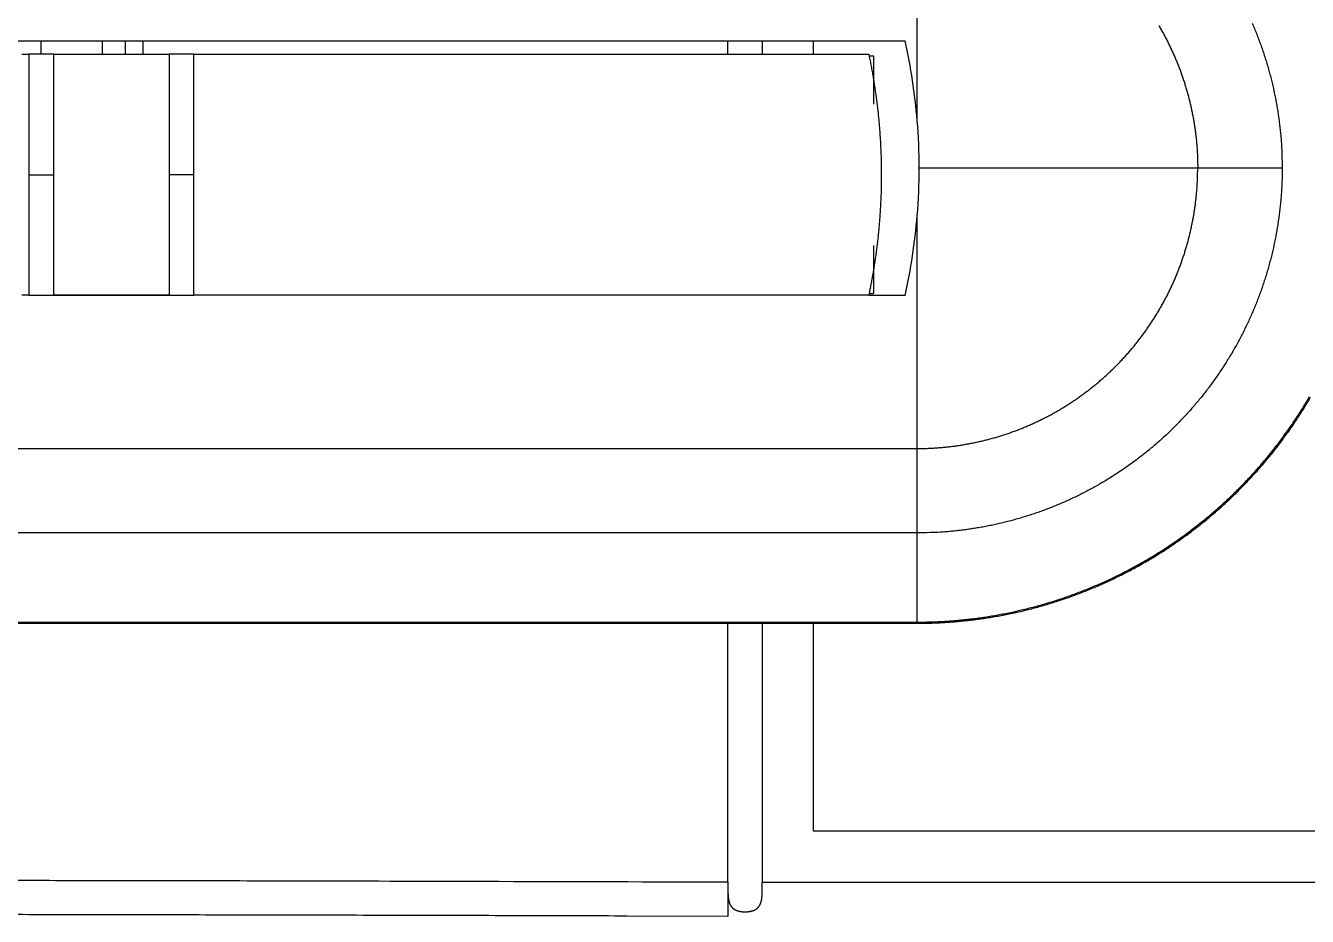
# Model space of a CAD drawing. Header units: millimetres. Extents: x 0 to 840, y -1485 to 297.
# Drawn here: x 85.648 to 89.371, y -1306.622 to -1304.034 of the extents above; entities that cross this region are included whole.
import ezdxf

# ---------------------------------------------------------------- set-up
doc = ezdxf.new("R2010")
doc.units = ezdxf.units.MM

# ---------------------------------------------------------------- blocks, each defined once
blk = doc.blocks.new('OTM30F3M_(40_60_63_80_100_125)')
at = {"color": 4, "linetype": 'Continuous'}
for p, q in [((16.5, 5.1194), (16.5, 5.7957)), ((13.955, 5.3116), (13.955, 5.3508)), ((14.2, 5.3116), (14.2, 5.3508)), ((13.9196, 4.9616), (13.9915, 4.9616)), ((14.3988, 4.9616), (14.327, 4.9616)), ((17.3149, 4.9808), (16.5057, 4.9808)), ((17.5602, 4.9808), (17.3149, 4.9808)), ((16.5, 4.166), (16.5, 4.8421)), ((16.5, 3.9206), (16.5, 4.166)), ((16.5, 3.6617), (16.5, 3.9206)), ((16.5, 3.6617), (16.5, 3.6583))]:
    blk.add_line(p, q, dxfattribs=at)
at = {"linetype": 'Continuous'}
blk.add_line((16.05, 2.9065), (22.8476, 2.9065), dxfattribs=at)
at = {"color": 4, "linetype": 'Continuous'}
for points in [[(16.1831, 6.3034, 0), (16.1197, 6.3034, 0), (16.0563, 6.3034)], [(12.6962, 6.3034, 0), (12.6333, 6.3034)], [(12.5694, 6.3034, 0), (12.5041, 6.3034)], [(12.4427, 6.3034, 0), (12.3871, 6.3034, 0), (12.3159, 6.3034, -0.000001), (12.2061, 6.3034, -0.000001), (12.0623, 6.3034, 0)], [(12.1429, 6.2999, 0), (12.2168, 6.2999, 0), (12.2906, 6.2999, 0), (12.3645, 6.2999, 0), (12.4383, 6.2999, 0), (12.5122, 6.2999)], [(12.586, 6.2999, 0), (12.6599, 6.2999, 0), (12.7337, 6.2999)], [(13.6938, 6.2999, 0), (13.7676, 6.2999)], [(15.3923, 6.2999, 0), (15.4661, 6.2999)], [(15.6878, 6.2999, 0), (15.7615, 6.2999)], [(15.9092, 6.2999, 0), (15.9854, 6.2999)], [(16.2046, 6.2999, 0), (16.3325, 6.2999)], [(16.4063, 6.041, 0), (16.3125, 6.041, 0), (16.2188, 6.041, 0), (16.1251, 6.041, 0), (16.0313, 6.041, 0), (15.9376, 6.041, 0), (15.8438, 6.041, 0), (15.7501, 6.041, 0), (15.6563, 6.041, 0), (15.5626, 6.041, 0), (15.4688, 6.041, 0), (15.3751, 6.041, 0), (15.2814, 6.041, 0), (15.1876, 6.041, 0), (15.0939, 6.041, 0), (15.0001, 6.041, 0), (14.9064, 6.041, 0), (14.8126, 6.041, 0), (14.7189, 6.041, 0), (14.6251, 6.041, 0), (14.5314, 6.041, 0), (14.4376, 6.041)], [(14.3439, 6.041, 0), (14.2502, 6.041, 0), (14.1564, 6.041)], [(14.0627, 6.041, 0), (13.969, 6.041, 0), (13.8752, 6.041, 0), (13.7812, 6.041, 0), (13.6877, 6.041)], [(13.5947, 6.041, 0), (13.5002, 6.041, 0), (13.4035, 6.041)], [(13.1252, 6.041, 0), (12.9629, 6.041)], [(17.473, 5.4018, -0.003955), (17.4795, 5.3865, -0.003964), (17.4858, 5.3711, -0.003964), (17.4918, 5.3556, -0.003955), (17.4975, 5.34, -0.003938), (17.503, 5.3243, -0.003926), (17.5083, 5.3085, -0.003915), (17.5133, 5.2926, -0.003905), (17.5181, 5.2766, -0.003894), (17.5226, 5.2606, -0.00389), (17.5268, 5.2445, -0.00389), (17.5308, 5.2283, -0.003876), (17.5346, 5.2121, -0.003849), (17.5381, 5.1958, -0.003881), (17.5414, 5.1795, -0.003959), (17.5443, 5.163, -0.003847), (17.5471, 5.1466, -0.003593), (17.5496, 5.1303, -0.00397), (17.5518, 5.1136, -0.004742), (17.5538, 5.0966, -0.003602), (17.5555, 5.0805, -0.001226), (17.5569, 5.066, -0.005099), (17.5581, 5.0473, -0.008826), (17.5592, 5.0185, -0.004323), (17.5602, 4.9808, -0.002289)], [(17.2014, 5.3956, -0.003878), (17.2078, 5.3845, -0.003883), (17.2141, 5.3733, -0.003889), (17.2202, 5.362, -0.003896), (17.2261, 5.3507, -0.003905), (17.2318, 5.3393, -0.003914), (17.2373, 5.3277, -0.003925), (17.2427, 5.3161, -0.003938), (17.2479, 5.3044, -0.003955), (17.2529, 5.2926, -0.003964), (17.2577, 5.2808, -0.003964), (17.2623, 5.2689, -0.003955), (17.2667, 5.2569, -0.003938), (17.2709, 5.2448, -0.003925), (17.275, 5.2327, -0.003915), (17.2788, 5.2205, -0.003905), (17.2825, 5.2082, -0.003894), (17.2859, 5.1959, -0.00389), (17.2892, 5.1835, -0.00389), (17.2923, 5.171, -0.003876), (17.2952, 5.1586, -0.003849), (17.2979, 5.1461, -0.003881), (17.3004, 5.1335, -0.003959), (17.3027, 5.1209, -0.003847), (17.3048, 5.1083, -0.003593), (17.3067, 5.0957, -0.003969), (17.3084, 5.0829, -0.004742), (17.3099, 5.0698, -0.003602), (17.3112, 5.0574, -0.001226), (17.3123, 5.0463, -0.005099), (17.3133, 5.0319, -0.008826), (17.3141, 5.0098, -0.004323), (17.3149, 4.9808, -0.002288)], [(16.5, 5.1194, 0.034448), (16.465, 5.3508)], [(13.9196, 5.3116), (13.9196, 5.3028, 0), (13.9196, 5.2941, 0), (13.9196, 5.2854, 0), (13.9196, 5.2766, 0), (13.9196, 5.2679, 0), (13.9196, 5.2591, 0), (13.9196, 5.2504, 0), (13.9196, 5.2417, 0), (13.9196, 5.2329, 0), (13.9196, 5.2242, 0), (13.9196, 5.2154, 0), (13.9196, 5.2067, 0), (13.9196, 5.1979, 0), (13.9196, 5.1892, 0), (13.9196, 5.1804, 0), (13.9196, 5.1717, 0), (13.9196, 5.1629, 0), (13.9196, 5.1542, 0), (13.9196, 5.1454, 0), (13.9196, 5.1367, 0), (13.9196, 5.1279, 0), (13.9196, 5.1192, 0), (13.9196, 5.1104, 0), (13.9196, 5.1017, 0), (13.9196, 5.0929, 0), (13.9196, 5.0842, 0), (13.9196, 5.0754, 0), (13.9196, 5.0667, 0), (13.9196, 5.0579, 0), (13.9196, 5.0491, 0), (13.9196, 5.0405, 0), (13.9196, 5.0316, 0), (13.9196, 5.0226, 0), (13.9196, 5.0141, 0), (13.9196, 5.0065, 0), (13.9196, 4.9966, 0), (13.9196, 4.9814, 0), (13.9196, 4.9616, 0)], [(13.9915, 5.3116), (13.9899, 5.3116, 0.000007), (13.9882, 5.3116, 0.000007), (13.9865, 5.3116, 0.000007), (13.9848, 5.3116, 0.000007), (13.9831, 5.3116, 0.000006), (13.9814, 5.3116, 0.000006), (13.9797, 5.3116, 0.000006), (13.978, 5.3116, 0.000006), (13.9763, 5.3116, 0.000005), (13.9745, 5.3116, 0.000005), (13.9728, 5.3116, 0.000005), (13.971, 5.3116, 0.000005), (13.9693, 5.3116, 0.000004), (13.9675, 5.3116, 0.000004), (13.9657, 5.3116, 0.000004), (13.9639, 5.3116, 0.000004), (13.9621, 5.3116, 0.000004), (13.9603, 5.3116, 0.000003), (13.9585, 5.3116, 0.000003), (13.9567, 5.3116, 0.000003), (13.9549, 5.3116, 0.000003), (13.9531, 5.3116, 0.000003), (13.9513, 5.3116, 0.000002), (13.9494, 5.3116, 0.000002), (13.9476, 5.3116, 0.000002), (13.9458, 5.3116, 0.000002), (13.9439, 5.3116, 0.000002), (13.9421, 5.3116, 0.000001), (13.9402, 5.3116, 0.000001), (13.9384, 5.3116, 0.000001), (13.9365, 5.3116, 0.000001), (13.9346, 5.3116, 0.000001), (13.9327, 5.3116, 0.000001), (13.9309, 5.3116, 0), (13.9293, 5.3116, 0), (13.9271, 5.3116, 0), (13.9239, 5.3116, 0), (13.9196, 5.3116, 0)], [(13.9915, 4.9616), (13.9915, 4.9703, 0), (13.9915, 4.9791, 0), (13.9915, 4.9879, 0), (13.9915, 4.9966, 0), (13.9915, 5.0054, 0), (13.9915, 5.0141, 0), (13.9915, 5.0229, 0), (13.9915, 5.0316, 0), (13.9915, 5.0404, 0), (13.9915, 5.0491, 0), (13.9915, 5.0579, 0), (13.9915, 5.0666, 0), (13.9915, 5.0754, 0), (13.9915, 5.0842, 0), (13.9915, 5.0929, 0), (13.9915, 5.1017, 0), (13.9915, 5.1104, 0), (13.9915, 5.1192, 0), (13.9915, 5.1279, 0), (13.9915, 5.1367, 0), (13.9915, 5.1454, 0), (13.9915, 5.1542, 0), (13.9915, 5.1629, 0), (13.9915, 5.1717), (13.9915, 5.1804), (13.9915, 5.1892), (13.9915, 5.1979, 0), (13.9915, 5.2067, 0), (13.9915, 5.2154, 0), (13.9915, 5.2242, 0), (13.9915, 5.2328, 0), (13.9915, 5.2417, 0), (13.9915, 5.2507, 0), (13.9915, 5.2591), (13.9915, 5.2668, 0), (13.9915, 5.2766, 0), (13.9915, 5.2918, 0), (13.9915, 5.3116, 0)], [(13.9915, 5.3116), (13.9967, 5.3116, -0.000001), (14.0019, 5.3116, -0.000001), (14.0071, 5.3116, -0.000001), (14.0124, 5.3116, -0.000001), (14.0178, 5.3116, -0.000001), (14.0231, 5.3116, -0.000001), (14.0285, 5.3116, -0.000001), (14.0339, 5.3116, -0.000001), (14.0394, 5.3116, -0.000001), (14.0449, 5.3116, -0.000001), (14.0504, 5.3116, -0.000001), (14.0559, 5.3116, -0.000001), (14.0615, 5.3116, -0.000001), (14.0671, 5.3116, -0.000001), (14.0727, 5.3116, -0.000001), (14.0783, 5.3116, -0.000001), (14.084, 5.3116, -0.000001), (14.0896, 5.3116, -0.000001), (14.0953, 5.3116, -0.000001), (14.101, 5.3116, -0.000001), (14.1068, 5.3116, -0.000001), (14.1125, 5.3116, -0.000001), (14.1183, 5.3116, -0.000001), (14.124, 5.3116, 0), (14.1298, 5.3116, 0), (14.1356, 5.3116, 0), (14.1414, 5.3116, 0), (14.1472, 5.3116, 0), (14.1531, 5.3116, 0), (14.1589, 5.3116, 0), (14.1647, 5.3116, 0), (14.1706, 5.3116, 0), (14.1764, 5.3116, 0), (14.1822, 5.3116, 0), (14.1881, 5.3116, 0), (14.1939, 5.3116, 0), (14.1998, 5.3116, 0), (14.2056, 5.3116, 0), (14.2114, 5.3116, 0), (14.2173, 5.3116, 0), (14.2231, 5.3116, 0), (14.2289, 5.3116, 0), (14.2346, 5.3116, -0.000001), (14.2404, 5.3116, -0.000002), (14.2461, 5.3116, -0.000003), (14.2517, 5.3116, -0.000005), (14.2574, 5.3116, -0.000006), (14.263, 5.3116, -0.000007), (14.2685, 5.3116, -0.000008), (14.274, 5.3116, -0.000008), (14.2795, 5.3116, -0.000011), (14.285, 5.3116, -0.000016), (14.2905, 5.3116, -0.000012), (14.2957, 5.3116, -0.000002), (14.3004, 5.3116, -0.000021), (14.3063, 5.3116, -0.000043), (14.3153, 5.3116, -0.000022), (14.327, 5.3116, -0.000012)], [(14.327, 5.3116), (14.327, 5.3028, 0), (14.327, 5.2941, 0), (14.327, 5.2853, 0), (14.327, 5.2766, 0), (14.327, 5.2679, 0), (14.327, 5.2591, 0), (14.327, 5.2504, 0), (14.327, 5.2416, 0), (14.327, 5.2329, 0), (14.327, 5.2241, 0), (14.327, 5.2154, 0), (14.327, 5.2066, 0), (14.327, 5.1979, 0), (14.327, 5.1892, 0), (14.327, 5.1804, 0), (14.327, 5.1717, 0), (14.327, 5.1629, 0), (14.327, 5.1542, 0), (14.327, 5.1454, 0), (14.327, 5.1367, 0), (14.327, 5.1279, 0), (14.327, 5.1192, 0), (14.327, 5.1104, 0), (14.327, 5.1017, 0), (14.327, 5.0929, 0), (14.327, 5.0841, 0), (14.327, 5.0754, 0), (14.327, 5.0666, 0), (14.327, 5.0579, 0), (14.327, 5.0491, 0), (14.327, 5.0404, 0), (14.327, 5.0316, 0), (14.327, 5.0226, 0), (14.327, 5.0141, 0), (14.327, 5.0064, 0), (14.327, 4.9966, 0), (14.327, 4.9814, 0), (14.327, 4.9616, 0)], [(14.3988, 5.3116), (14.397, 5.3116, 0), (14.3951, 5.3116, 0), (14.3932, 5.3116, 0), (14.3913, 5.3116, 0), (14.3894, 5.3116, 0.000001), (14.3876, 5.3116, 0.000001), (14.3857, 5.3116, 0.000001), (14.3838, 5.3116, 0.000002), (14.382, 5.3116, 0.000002), (14.3801, 5.3116, 0.000003), (14.3783, 5.3116, 0.000003), (14.3764, 5.3116, 0.000003), (14.3746, 5.3116, 0.000004), (14.3727, 5.3116, 0.000004), (14.3709, 5.3116, 0.000005), (14.369, 5.3116, 0.000005), (14.3672, 5.3116, 0.000005), (14.3654, 5.3116, 0.000006), (14.3636, 5.3116, 0.000006), (14.3617, 5.3116, 0.000007), (14.3599, 5.3116, 0.000007), (14.3581, 5.3116, 0.000007), (14.3563, 5.3116, 0.000008), (14.3545, 5.3116, 0.000008), (14.3528, 5.3116, 0.000009), (14.351, 5.3116, 0.000009), (14.3492, 5.3116, 0.00001), (14.3474, 5.3116, 0.000011), (14.3457, 5.3116, 0.000011), (14.3439, 5.3116, 0.00001), (14.3422, 5.3116, 0.000012), (14.3405, 5.3116, 0.000015), (14.3387, 5.3116, 0.000012), (14.337, 5.3116, 0.000003), (14.3355, 5.3116, 0.000018), (14.3336, 5.3116, 0.000034), (14.3307, 5.3116, 0.000017), (14.327, 5.3116, 0.000009)], [(14.3988, 4.9616), (14.3988, 4.9703, 0), (14.3988, 4.9791, 0), (14.3988, 4.9878, 0), (14.3988, 4.9966, 0), (14.3988, 5.0054, 0), (14.3988, 5.0141, 0), (14.3988, 5.0229, 0), (14.3988, 5.0316, 0), (14.3988, 5.0404, 0), (14.3988, 5.0491, 0), (14.3988, 5.0579, 0), (14.3988, 5.0666, 0), (14.3988, 5.0754, 0), (14.3988, 5.0842, 0), (14.3988, 5.0929, 0), (14.3988, 5.1017, 0), (14.3988, 5.1104, 0), (14.3988, 5.1192, 0), (14.3988, 5.1279, 0), (14.3988, 5.1367, 0), (14.3988, 5.1454, 0), (14.3988, 5.1542, 0), (14.3988, 5.1629, 0), (14.3988, 5.1717, 0), (14.3988, 5.1804, 0), (14.3988, 5.1892, 0), (14.3988, 5.1979, 0), (14.3988, 5.2067, 0), (14.3988, 5.2154, 0), (14.3988, 5.2242, 0), (14.3988, 5.2328, 0), (14.3988, 5.2417, 0), (14.3988, 5.2507, 0), (14.3988, 5.2591, 0), (14.3988, 5.2668, 0), (14.3988, 5.2766, 0), (14.3988, 5.2918, 0), (14.3988, 5.3116)], [(16.3592, 5.3116), (16.3608, 5.3039, -0.001145), (16.3624, 5.2962, -0.001146), (16.3639, 5.2885, -0.001146), (16.3654, 5.2808, -0.001146), (16.3669, 5.2731, -0.001146), (16.3683, 5.2654, -0.001146), (16.3697, 5.2577, -0.001146), (16.371, 5.25, -0.001146), (16.3723, 5.2423, -0.001146), (16.3736, 5.2345, -0.001146), (16.3748, 5.2268, -0.001146), (16.376, 5.2191, -0.001146), (16.3772, 5.2113, -0.001146), (16.3783, 5.2036, -0.001146), (16.3794, 5.1958, -0.001146), (16.3805, 5.1881, -0.001146), (16.3815, 5.1803, -0.001146), (16.3825, 5.1725, -0.001146), (16.3835, 5.1647, -0.001146), (16.3844, 5.157, -0.001146), (16.3853, 5.1492, -0.001146), (16.3861, 5.1414, -0.001147), (16.3869, 5.1336, -0.001147), (16.3877, 5.1258, -0.001147), (16.3884, 5.118, -0.001147), (16.3891, 5.1102, -0.001147), (16.3898, 5.1024, -0.001147), (16.3904, 5.0946, -0.001147), (16.391, 5.0868, -0.001147), (16.3916, 5.0789, -0.001147), (16.3921, 5.0711, -0.001147), (16.3926, 5.0633, -0.001147), (16.3931, 5.0555, -0.001147), (16.3935, 5.0476, -0.001147), (16.3938, 5.0398, -0.001147), (16.3942, 5.0319, -0.001148), (16.3945, 5.0241, -0.001148), (16.3948, 5.0163, -0.001148), (16.395, 5.0084, -0.001148), (16.3952, 5.0006, -0.001148), (16.3954, 4.9927, -0.001148), (16.3955, 4.9849, -0.001149), (16.3956, 4.977, -0.001148), (16.3956, 4.9692, -0.001146), (16.3956, 4.9613, -0.001145), (16.3956, 4.9535, -0.001146), (16.3956, 4.9456, -0.001147), (16.3955, 4.9378, -0.001147), (16.3954, 4.93, -0.001147), (16.3952, 4.9221, -0.001147), (16.395, 4.9143, -0.001147), (16.3948, 4.9065, -0.001147), (16.3945, 4.8986, -0.001146), (16.3942, 4.8908, -0.001146), (16.3938, 4.883, -0.001146), (16.3935, 4.8751, -0.001146), (16.393, 4.8673, -0.001146), (16.3926, 4.8595, -0.001146), (16.3921, 4.8517, -0.001146), (16.3916, 4.8439, -0.001146), (16.391, 4.8361, -0.001146), (16.3904, 4.8283, -0.001146), (16.3898, 4.8205, -0.001146), (16.3891, 4.8127, -0.001146), (16.3884, 4.8049, -0.001146), (16.3877, 4.7971, -0.001145), (16.3869, 4.7893, -0.001145), (16.3861, 4.7815, -0.001145), (16.3852, 4.7737, -0.001145), (16.3844, 4.766, -0.001145), (16.3834, 4.7582, -0.001145), (16.3825, 4.7504, -0.001145), (16.3815, 4.7427, -0.001145), (16.3805, 4.7349, -0.001147), (16.3794, 4.7272, -0.001144), (16.3783, 4.7194, -0.001137), (16.3772, 4.7117, -0.001147), (16.376, 4.7039, -0.00117), (16.3748, 4.6962, -0.001137), (16.3736, 4.6885, -0.001062), (16.3723, 4.6808, -0.001172), (16.371, 4.6731, -0.001397), (16.3696, 4.6651, -0.00106), (16.3683, 4.6576, -0.000364), (16.367, 4.6509, -0.001495), (16.3654, 4.6423, -0.002573), (16.3627, 4.629, -0.001258), (16.3592, 4.6116, -0.000666)], [(16.3743, 5.3059), (16.3743, 5.3059, 0.272249), (16.3743, 5.3059, 0.091127), (16.3742, 5.306, 0.034691), (16.3742, 5.306, 0.017895), (16.3741, 5.306, 0.01063), (16.374, 5.306, 0.007122), (16.3739, 5.306, 0.005034), (16.3737, 5.306, 0.003781), (16.3736, 5.306, 0.002917), (16.3734, 5.3061, 0.002337), (16.3732, 5.3061, 0.001901), (16.373, 5.3061, 0.001586), (16.3728, 5.3061, 0.001336), (16.3726, 5.3061, 0.001147), (16.3723, 5.3061, 0.000991), (16.372, 5.3061, 0.000868), (16.3717, 5.3062, 0.000764), (16.3714, 5.3062, 0.00068), (16.3711, 5.3062, 0.000607), (16.3707, 5.3062, 0.000548), (16.3704, 5.3062, 0.000495), (16.37, 5.3062, 0.00045), (16.3696, 5.3062, 0.000411), (16.3692, 5.3063, 0.000378), (16.3687, 5.3063, 0.000347), (16.3683, 5.3063, 0.000319), (16.3678, 5.3063, 0.000298), (16.3673, 5.3063, 0.000283), (16.3668, 5.3063, 0.000255), (16.3663, 5.3063, 0.000224), (16.3658, 5.3064, 0.000232), (16.3652, 5.3064, 0.000257), (16.3646, 5.3064, 0.000183), (16.3641, 5.3064, 0.000062), (16.3636, 5.3064, 0.000239), (16.3629, 5.3064, 0.00037), (16.3618, 5.3064, 0.000166), (16.3603, 5.3065, 0.000085)], [(16.5057, 4.9808, 0.020416), (16.5, 5.1194)], [(13.9196, 4.9616), (13.9196, 4.9528, 0), (13.9196, 4.9441, 0), (13.9196, 4.9353, 0), (13.9196, 4.9266, 0), (13.9196, 4.9178, 0), (13.9196, 4.9091, 0), (13.9196, 4.9003, 0), (13.9196, 4.8915, 0), (13.9196, 4.8828, 0), (13.9196, 4.874, 0), (13.9196, 4.8653, 0), (13.9196, 4.8565, 0), (13.9196, 4.8478, 0), (13.9196, 4.839, 0), (13.9196, 4.8303, 0), (13.9196, 4.8215, 0), (13.9196, 4.8128, 0), (13.9196, 4.804, 0), (13.9196, 4.7953, 0), (13.9196, 4.7865, 0), (13.9196, 4.7777, 0), (13.9196, 4.769, 0), (13.9196, 4.7602, 0), (13.9196, 4.7515, 0), (13.9196, 4.7427, 0), (13.9196, 4.734, 0), (13.9196, 4.7253, 0), (13.9196, 4.7165, 0), (13.9196, 4.7077, 0), (13.9196, 4.699, 0), (13.9196, 4.6903, 0), (13.9196, 4.6815, 0), (13.9196, 4.6725, 0), (13.9196, 4.664), (13.9196, 4.6564, 0), (13.9196, 4.6465, 0), (13.9196, 4.6314, 0), (13.9196, 4.6116)], [(13.9915, 4.6116), (13.9915, 4.6203, 0), (13.9915, 4.6291, 0), (13.9915, 4.6378, 0), (13.9915, 4.6466, 0), (13.9915, 4.6553, 0), (13.9915, 4.664, 0), (13.9915, 4.6728, 0), (13.9915, 4.6815, 0), (13.9915, 4.6903, 0), (13.9915, 4.699, 0), (13.9915, 4.7078, 0), (13.9915, 4.7165, 0), (13.9915, 4.7253, 0), (13.9915, 4.734, 0), (13.9915, 4.7428, 0), (13.9915, 4.7515, 0), (13.9915, 4.7602, 0), (13.9915, 4.769, 0), (13.9915, 4.7778, 0), (13.9915, 4.7865, 0), (13.9915, 4.7953, 0), (13.9915, 4.804, 0), (13.9915, 4.8128, 0), (13.9915, 4.8215, 0), (13.9915, 4.8303, 0), (13.9915, 4.839, 0), (13.9915, 4.8478, 0), (13.9915, 4.8565, 0), (13.9915, 4.8653, 0), (13.9915, 4.874, 0), (13.9915, 4.8827, 0), (13.9915, 4.8915, 0), (13.9915, 4.9006, 0), (13.9915, 4.9091, 0), (13.9915, 4.9167, 0), (13.9915, 4.9266, 0), (13.9915, 4.9417, 0), (13.9915, 4.9616, 0)], [(14.327, 4.9616), (14.327, 4.9528, 0), (14.327, 4.9441, 0), (14.327, 4.9353, 0), (14.327, 4.9266, 0), (14.327, 4.9178, 0), (14.327, 4.909, 0), (14.327, 4.9003, 0), (14.327, 4.8915, 0), (14.327, 4.8828, 0), (14.3269, 4.874, 0), (14.3269, 4.8653, 0), (14.3269, 4.8565, 0), (14.3269, 4.8478, 0), (14.3269, 4.839, 0), (14.3269, 4.8303, 0), (14.3269, 4.8215, 0), (14.3269, 4.8128, 0), (14.3269, 4.804, 0), (14.3269, 4.7952, 0), (14.3269, 4.7865), (14.3269, 4.7777), (14.3269, 4.769), (14.3269, 4.7602, 0), (14.3269, 4.7515), (14.3269, 4.7427), (14.3269, 4.734, 0), (14.3269, 4.7253, 0), (14.3269, 4.7165, 0), (14.3269, 4.7077, 0), (14.3269, 4.699, 0), (14.3269, 4.6903, 0), (14.3269, 4.6815, 0), (14.3269, 4.6725, 0), (14.3269, 4.664), (14.3269, 4.6564, 0), (14.3269, 4.6465, 0), (14.3269, 4.6314, 0), (14.3269, 4.6116, 0)], [(14.3988, 4.6116), (14.3988, 4.6203, 0), (14.3988, 4.6291, 0), (14.3988, 4.6378, 0), (14.3988, 4.6465, 0), (14.3988, 4.6553, 0), (14.3988, 4.664, 0), (14.3988, 4.6728, 0), (14.3988, 4.6815, 0), (14.3988, 4.6903, 0), (14.3988, 4.699, 0), (14.3988, 4.7077, 0), (14.3988, 4.7165, 0), (14.3988, 4.7252, 0), (14.3988, 4.734, 0), (14.3988, 4.7427, 0), (14.3988, 4.7515, 0), (14.3988, 4.7602, 0), (14.3988, 4.769, 0), (14.3988, 4.7777, 0), (14.3988, 4.7865, 0), (14.3988, 4.7952, 0), (14.3988, 4.804, 0), (14.3988, 4.8127, 0), (14.3988, 4.8215, 0), (14.3988, 4.8303, 0), (14.3988, 4.839, 0), (14.3988, 4.8478, 0), (14.3988, 4.8565, 0), (14.3988, 4.8653, 0), (14.3988, 4.874, 0), (14.3988, 4.8827, 0), (14.3988, 4.8915, 0), (14.3988, 4.9006, 0), (14.3988, 4.909, 0), (14.3988, 4.9167, 0), (14.3988, 4.9266, 0), (14.3988, 4.9417, 0), (14.3988, 4.9616, 0)], [(16.5, 4.8421, 0.020414), (16.5057, 4.9808)], [(16.5, 3.6583), (16.5189, 3.6584, 0.003554), (16.5378, 3.6588, 0.003556), (16.5567, 3.6595, 0.003554), (16.5755, 3.6604, 0.003549), (16.5944, 3.6617, 0.003547), (16.6132, 3.6631, 0.003545), (16.632, 3.6649, 0.003545), (16.6508, 3.6669, 0.003545), (16.6695, 3.6692, 0.003546), (16.6882, 3.6717, 0.003548), (16.7069, 3.6746, 0.003551), (16.7256, 3.6777, 0.003555), (16.7441, 3.681, 0.003558), (16.7627, 3.6846, 0.003563), (16.7812, 3.6885, 0.003562), (16.7996, 3.6927, 0.003557), (16.818, 3.6971, 0.003554), (16.8363, 3.7017, 0.003551), (16.8545, 3.7067, 0.003549), (16.8726, 3.7119, 0.003548), (16.8907, 3.7173, 0.003547), (16.9087, 3.723, 0.003547), (16.9266, 3.729, 0.003547), (16.9445, 3.7352, 0.003549), (16.9622, 3.7417, 0.003551), (16.9799, 3.7484, 0.003554), (16.9974, 3.7554, 0.003557), (17.0149, 3.7626, 0.003559), (17.0322, 3.7701, 0.003558), (17.0494, 3.7778, 0.003553), (17.0666, 3.7858, 0.00355), (17.0836, 3.794, 0.003548), (17.1004, 3.8024, 0.003546), (17.1172, 3.8111, 0.003545), (17.1339, 3.8201, 0.003545), (17.1504, 3.8292, 0.003546), (17.1667, 3.8386, 0.003547), (17.183, 3.8483, 0.00355), (17.1991, 3.8581, 0.003553), (17.2151, 3.8682, 0.003557), (17.2309, 3.8786, 0.00356), (17.2465, 3.8891, 0.003562), (17.262, 3.8999, 0.00356), (17.2774, 3.9109, 0.003555), (17.2926, 3.9221, 0.003551), (17.3076, 3.9335, 0.003549), (17.3225, 3.9451, 0.003547), (17.3372, 3.957, 0.003546), (17.3517, 3.9691, 0.003546), (17.3661, 3.9813, 0.003546), (17.3803, 3.9938, 0.003547), (17.3943, 4.0065, 0.003549), (17.4081, 4.0193, 0.003552), (17.4218, 4.0324, 0.003556), (17.4352, 4.0456, 0.003558), (17.4485, 4.0591, 0.003558), (17.4615, 4.0727, 0.003556), (17.4744, 4.0866, 0.003552), (17.4871, 4.1006, 0.003549), (17.4995, 4.1147, 0.003547), (17.5118, 4.1291, 0.003546), (17.5239, 4.1436, 0.003546), (17.5357, 4.1583, 0.003546), (17.5474, 4.1732, 0.003547), (17.5588, 4.1883, 0.003549), (17.57, 4.2035, 0.003551), (17.581, 4.2188, 0.003555), (17.5918, 4.2343, 0.00356), (17.6023, 4.25, 0.003562), (17.6126, 4.2658, 0.00356), (17.6227, 4.2818, 0.003557), (17.6326, 4.2979, 0.003553), (17.6422, 4.3141, 0.00355)], [(16.5, 3.6617), (16.5189, 3.6618, 0.003553), (16.5377, 3.6622, 0.003555), (16.5565, 3.6629, 0.003553), (16.5753, 3.6638, 0.003548), (16.5941, 3.6651, 0.003546), (16.6129, 3.6665, 0.003545), (16.6317, 3.6683, 0.003544), (16.6504, 3.6703, 0.003545), (16.6691, 3.6726, 0.003546), (16.6878, 3.6751, 0.003548), (16.7064, 3.6779, 0.00355), (16.725, 3.681, 0.003554), (16.7435, 3.6844, 0.003558), (16.762, 3.688, 0.003563), (16.7804, 3.6918, 0.003562), (16.7988, 3.696, 0.003557), (16.8171, 3.7004, 0.003554), (16.8354, 3.705, 0.003551), (16.8536, 3.71, 0.003549), (16.8717, 3.7151, 0.003548), (16.8897, 3.7206, 0.003547), (16.9077, 3.7263, 0.003547), (16.9255, 3.7322, 0.003547), (16.9433, 3.7384, 0.003549), (16.961, 3.7449, 0.003551), (16.9786, 3.7516, 0.003554), (16.9961, 3.7585, 0.003557), (17.0135, 3.7657, 0.003559), (17.0308, 3.7732, 0.003558), (17.048, 3.7809, 0.003553), (17.0651, 3.7888, 0.00355), (17.0821, 3.797, 0.003548), (17.0989, 3.8055, 0.003546), (17.1156, 3.8141, 0.003545), (17.1322, 3.8231, 0.003545), (17.1487, 3.8322, 0.003546), (17.165, 3.8416, 0.003547), (17.1812, 3.8512, 0.00355), (17.1973, 3.861, 0.003553), (17.2132, 3.8711, 0.003557), (17.229, 3.8814, 0.00356), (17.2446, 3.8919, 0.003562), (17.2601, 3.9027, 0.00356), (17.2754, 3.9136, 0.003555), (17.2906, 3.9248, 0.003551), (17.3056, 3.9362, 0.003549), (17.3204, 3.9478, 0.003547), (17.3351, 3.9596, 0.003546), (17.3496, 3.9717, 0.003546), (17.3639, 3.9839, 0.003546), (17.378, 3.9963, 0.003547), (17.392, 4.009, 0.003549), (17.4058, 4.0218, 0.003552), (17.4194, 4.0348, 0.003556), (17.4328, 4.0481, 0.003558), (17.446, 4.0615, 0.003558), (17.4591, 4.0751, 0.003556), (17.4719, 4.0889, 0.003552), (17.4845, 4.1028, 0.003549), (17.497, 4.117, 0.003547), (17.5092, 4.1313, 0.003546), (17.5212, 4.1458, 0.003546), (17.533, 4.1605, 0.003546), (17.5447, 4.1753, 0.003547), (17.556, 4.1903, 0.003549), (17.5672, 4.2055, 0.003551), (17.5782, 4.2208, 0.003555), (17.5889, 4.2362, 0.00356), (17.5995, 4.2519, 0.003562), (17.6098, 4.2676, 0.00356), (17.6198, 4.2836, 0.003557), (17.6297, 4.2996, 0.003553), (17.6393, 4.3158, 0.00355)], [(17.5602, 4.9808), (17.5601, 4.9642, -0.003946), (17.5597, 4.9476, -0.003951), (17.559, 4.9309, -0.003943), (17.5581, 4.9143, -0.003926), (17.5569, 4.8977, -0.003914), (17.5555, 4.8811, -0.003905), (17.5538, 4.8645, -0.003897), (17.5518, 4.848, -0.003889), (17.5496, 4.8315, -0.003883), (17.5471, 4.815, -0.003878), (17.5443, 4.7986, -0.003875), (17.5414, 4.7822, -0.003873), (17.5381, 4.7658, -0.003872), (17.5346, 4.7495, -0.003873), (17.5308, 4.7333, -0.003875), (17.5268, 4.7171, -0.003879), (17.5226, 4.701, -0.003883), (17.5181, 4.685, -0.003889), (17.5133, 4.669, -0.003896), (17.5083, 4.6531, -0.003905), (17.503, 4.6374, -0.003914), (17.4975, 4.6216, -0.003925), (17.4918, 4.606, -0.003938), (17.4858, 4.5905, -0.003955), (17.4795, 4.5751, -0.003964), (17.473, 4.5598, -0.003964), (17.4663, 4.5446, -0.003955), (17.4593, 4.5295, -0.003938), (17.4521, 4.5145, -0.003925), (17.4447, 4.4996, -0.003914), (17.437, 4.4848, -0.003905), (17.4291, 4.4702, -0.003896), (17.4209, 4.4556, -0.003889), (17.4125, 4.4412, -0.003883), (17.4039, 4.4269, -0.003878), (17.3951, 4.4128, -0.003875), (17.3861, 4.3988, -0.003873), (17.3768, 4.3849, -0.003872), (17.3673, 4.3712, -0.003873), (17.3577, 4.3577, -0.003875), (17.3478, 4.3443, -0.003878), (17.3377, 4.331, -0.003883), (17.3274, 4.3179, -0.003889), (17.3168, 4.305, -0.003896), (17.3061, 4.2923, -0.003905), (17.2952, 4.2797, -0.003915), (17.2841, 4.2673, -0.003925), (17.2728, 4.255, -0.003938), (17.2614, 4.243, -0.003952), (17.2497, 4.2311, -0.003967), (17.2379, 4.2195, -0.003967), (17.2258, 4.208, -0.003952), (17.2136, 4.1967, -0.003938), (17.2012, 4.1856, -0.003925), (17.1886, 4.1747, -0.003915), (17.1758, 4.164, -0.003905), (17.1629, 4.1535, -0.003896), (17.1498, 4.1432, -0.003889), (17.1366, 4.1331, -0.003883), (17.1232, 4.1232, -0.003878), (17.1096, 4.1135, -0.003875), (17.0959, 4.104, -0.003873), (17.082, 4.0948, -0.003872), (17.068, 4.0857, -0.003873), (17.0539, 4.0769, -0.003875), (17.0396, 4.0683, -0.003878), (17.0252, 4.0599, -0.003883), (17.0107, 4.0518, -0.003889), (16.996, 4.0439, -0.003896), (16.9813, 4.0362, -0.003905), (16.9664, 4.0287, -0.003914), (16.9514, 4.0215, -0.003925), (16.9363, 4.0145, -0.003938), (16.9211, 4.0078, -0.003955), (16.9058, 4.0013, -0.003964), (16.8903, 3.9951, -0.003964), (16.8748, 3.9891, -0.003955), (16.8592, 3.9833, -0.003938), (16.8435, 3.9778, -0.003926), (16.8277, 3.9726, -0.003915), (16.8118, 3.9676, -0.003905), (16.7959, 3.9628, -0.003894), (16.7798, 3.9583, -0.00389), (16.7637, 3.954, -0.00389), (16.7475, 3.95, -0.003876), (16.7313, 3.9463, -0.003849), (16.715, 3.9428, -0.003881), (16.6987, 3.9395, -0.003959), (16.6822, 3.9365, -0.003847), (16.6658, 3.9338, -0.003593), (16.6495, 3.9313, -0.00397), (16.6328, 3.929, -0.004742), (16.6158, 3.9271, -0.003602), (16.5997, 3.9254, -0.001226), (16.5852, 3.924, -0.005099), (16.5665, 3.9227, -0.008826), (16.5378, 3.9216, -0.004323), (16.5, 3.9206, -0.002288)], [(16.5, 4.166), (16.5128, 4.1661, 0.003947), (16.5256, 4.1664, 0.003952), (16.5384, 4.1669, 0.003944), (16.5512, 4.1676, 0.003926), (16.5639, 4.1685, 0.003915), (16.5767, 4.1696, 0.003905), (16.5894, 4.1709, 0.003897), (16.6021, 4.1724, 0.003889), (16.6148, 4.1741, 0.003884), (16.6275, 4.1761, 0.003879), (16.6401, 4.1782, 0.003876), (16.6527, 4.1805, 0.003873), (16.6653, 4.183, 0.003873), (16.6778, 4.1857, 0.003873), (16.6903, 4.1885, 0.003875), (16.7027, 4.1916, 0.003879), (16.7151, 4.1949, 0.003883), (16.7274, 4.1984, 0.003889), (16.7397, 4.202, 0.003896), (16.7519, 4.2059, 0.003905), (16.764, 4.2099, 0.003915), (16.7761, 4.2142, 0.003926), (16.7881, 4.2186, 0.003938), (16.8, 4.2232, 0.003955), (16.8119, 4.228, 0.003964), (16.8236, 4.233, 0.003964), (16.8353, 4.2381, 0.003955), (16.8469, 4.2435, 0.003938), (16.8585, 4.249, 0.003925), (16.8699, 4.2548, 0.003914), (16.8813, 4.2607, 0.003905), (16.8925, 4.2668, 0.003896), (16.9037, 4.273, 0.003889), (16.9148, 4.2795, 0.003883), (16.9257, 4.2861, 0.003878), (16.9366, 4.2929, 0.003875), (16.9474, 4.2998, 0.003873), (16.958, 4.3069, 0.003872), (16.9686, 4.3142, 0.003873), (16.979, 4.3217, 0.003875), (16.9893, 4.3293, 0.003878), (16.9995, 4.337, 0.003883), (17.0095, 4.3449, 0.003889), (17.0195, 4.353, 0.003896), (17.0293, 4.3612, 0.003905), (17.0389, 4.3696, 0.003915), (17.0485, 4.3782, 0.003925), (17.0579, 4.3868, 0.003938), (17.0671, 4.3957, 0.003952), (17.0762, 4.4046, 0.003967), (17.0852, 4.4137, 0.003967), (17.094, 4.423, 0.003952), (17.1027, 4.4324, 0.003938), (17.1112, 4.4419, 0.003925), (17.1196, 4.4516, 0.003915), (17.1278, 4.4614, 0.003905), (17.1359, 4.4713, 0.003896), (17.1438, 4.4814, 0.003889), (17.1516, 4.4916, 0.003883), (17.1592, 4.5019, 0.003878), (17.1666, 4.5123, 0.003875), (17.1739, 4.5228, 0.003873), (17.181, 4.5335, 0.003872), (17.188, 4.5442, 0.003873), (17.1948, 4.5551, 0.003875), (17.2014, 4.5661, 0.003878), (17.2078, 4.5772, 0.003883), (17.2141, 4.5883, 0.003889), (17.2202, 4.5996, 0.003896), (17.2261, 4.6109, 0.003905), (17.2318, 4.6224, 0.003914), (17.2373, 4.6339, 0.003925), (17.2427, 4.6455, 0.003938), (17.2479, 4.6572, 0.003955), (17.2529, 4.669, 0.003964), (17.2577, 4.6808, 0.003964), (17.2623, 4.6928, 0.003955), (17.2667, 4.7048, 0.003938), (17.2709, 4.7168, 0.003925), (17.275, 4.729, 0.003915), (17.2788, 4.7412, 0.003905), (17.2825, 4.7534, 0.003894), (17.2859, 4.7658, 0.00389), (17.2892, 4.7782, 0.00389), (17.2923, 4.7906, 0.003876), (17.2952, 4.8031, 0.003849), (17.2979, 4.8156, 0.003881), (17.3004, 4.8281, 0.003959), (17.3027, 4.8408, 0.003847), (17.3048, 4.8534, 0.003593), (17.3067, 4.8659, 0.003969), (17.3084, 4.8787, 0.004742), (17.3099, 4.8919, 0.003602), (17.3112, 4.9042, 0.001226), (17.3123, 4.9153, 0.005099), (17.3133, 4.9297, 0.008826), (17.3141, 4.9518, 0.004323), (17.3149, 4.9808, 0.002288)], [(16.4649, 4.6108, 0.034455), (16.5, 4.8421)], [(16.3603, 4.6166), (16.361, 4.6167, 0.000138), (16.3616, 4.6167, 0.000144), (16.3623, 4.6167, 0.000151), (16.3629, 4.6167, 0.000159), (16.3635, 4.6167, 0.000168), (16.3641, 4.6167, 0.000178), (16.3647, 4.6167, 0.000188), (16.3652, 4.6167, 0.0002), (16.3658, 4.6168, 0.000212), (16.3663, 4.6168, 0.000226), (16.3668, 4.6168, 0.000241), (16.3673, 4.6168, 0.000258), (16.3678, 4.6168, 0.000277), (16.3683, 4.6168, 0.000298), (16.3687, 4.6168, 0.000322), (16.3691, 4.6168, 0.000348), (16.3696, 4.6169, 0.000378), (16.37, 4.6169, 0.000412), (16.3703, 4.6169, 0.000451), (16.3707, 4.6169, 0.000495), (16.3711, 4.6169, 0.000548), (16.3714, 4.6169, 0.000607), (16.3717, 4.6169, 0.000681), (16.372, 4.617, 0.000766), (16.3723, 4.617, 0.000868), (16.3725, 4.617, 0.000983), (16.3728, 4.617, 0.001148), (16.373, 4.617, 0.001367), (16.3732, 4.617, 0.00158), (16.3734, 4.617, 0.001751), (16.3736, 4.6171, 0.002354), (16.3737, 4.6171, 0.003614), (16.3739, 4.6171, 0.003684), (16.374, 4.6171, 0.00146), (16.3741, 4.6171, 0.007417), (16.3742, 4.6171, 0.028257), (16.3742, 4.6172, 0.039061), (16.3743, 4.6172, 0.041627)], [(13.9196, 4.6116), (13.9215, 4.6116, -0.000001), (13.9234, 4.6116, -0.000001), (13.9253, 4.6116, -0.000001), (13.9271, 4.6116, 0), (13.929, 4.6116, 0), (13.9309, 4.6116), (13.9328, 4.6116, 0), (13.9346, 4.6116, 0), (13.9365, 4.6116, 0.000001), (13.9383, 4.6116, 0.000001), (13.9402, 4.6116, 0.000001), (13.9421, 4.6116, 0.000001), (13.9439, 4.6116, 0.000002), (13.9458, 4.6116, 0.000002), (13.9476, 4.6116, 0.000002), (13.9494, 4.6116, 0.000002), (13.9513, 4.6116, 0.000003), (13.9531, 4.6116, 0.000003), (13.9549, 4.6116, 0.000003), (13.9567, 4.6116, 0.000003), (13.9585, 4.6116, 0.000004), (13.9603, 4.6116, 0.000004), (13.9621, 4.6116, 0.000004), (13.9639, 4.6116, 0.000004), (13.9657, 4.6116, 0.000005), (13.9675, 4.6116, 0.000005), (13.9693, 4.6116, 0.000005), (13.971, 4.6116, 0.000006), (13.9728, 4.6116, 0.000006), (13.9745, 4.6116, 0.000006), (13.9762, 4.6116, 0.000007), (13.978, 4.6116, 0.000009), (13.9798, 4.6116, 0.000007), (13.9814, 4.6116, 0.000002), (13.9829, 4.6116, 0.00001), (13.9848, 4.6116, 0.000019), (13.9877, 4.6116, 0.00001), (13.9915, 4.6116, 0.000005)], [(14.3269, 4.6116), (14.3218, 4.6116, -0.000002), (14.3166, 4.6116, -0.000002), (14.3114, 4.6116, -0.000002), (14.3062, 4.6116, -0.000002), (14.3009, 4.6116, -0.000002), (14.2955, 4.6116, -0.000002), (14.2902, 4.6116, -0.000002), (14.2847, 4.6116, -0.000002), (14.2793, 4.6116, -0.000001), (14.2738, 4.6116, -0.000001), (14.2683, 4.6116, -0.000001), (14.2628, 4.6116, -0.000001), (14.2572, 4.6116, -0.000001), (14.2516, 4.6116, -0.000001), (14.2459, 4.6116, -0.000001), (14.2403, 4.6116, -0.000001), (14.2346, 4.6116, -0.000001), (14.2289, 4.6116, -0.000001), (14.2231, 4.6116, -0.000001), (14.2174, 4.6116, -0.000001), (14.2116, 4.6116, -0.000001), (14.2058, 4.6116, -0.000001), (14.2, 4.6116, 0), (14.1941, 4.6116, 0), (14.1883, 4.6116, 0), (14.1824, 4.6116, 0), (14.1765, 4.6116, 0), (14.1706, 4.6116, 0), (14.1647, 4.6116, 0), (14.1588, 4.6116, 0), (14.1528, 4.6116, 0), (14.1469, 4.6116, 0), (14.1411, 4.6116, 0), (14.1352, 4.6116, 0), (14.1293, 4.6116, -0.000001), (14.1235, 4.6116, -0.000001), (14.1177, 4.6116, -0.000001), (14.1119, 4.6116, -0.000001), (14.1061, 4.6116, -0.000001), (14.1004, 4.6116, -0.000001), (14.0947, 4.6116, -0.000001), (14.0889, 4.6116, -0.000001), (14.0833, 4.6116, -0.000001), (14.0776, 4.6116, -0.000001), (14.072, 4.6116, -0.000001), (14.0664, 4.6116, -0.000001), (14.0608, 4.6116, -0.000002), (14.0553, 4.6116, -0.000002), (14.0497, 4.6116, -0.000002), (14.0443, 4.6116, -0.000002), (14.0389, 4.6116, -0.000002), (14.0334, 4.6116, -0.000003), (14.0279, 4.6116, -0.000002), (14.0227, 4.6116, -0.000001), (14.018, 4.6116, -0.000003), (14.0121, 4.6116, -0.000006), (14.0032, 4.6116, -0.000003), (13.9915, 4.6116, -0.000002)], [(14.3269, 4.6116), (14.3286, 4.6116, 0.000001), (14.3303, 4.6116, 0.000001), (14.3319, 4.6116, 0.000001), (14.3336, 4.6116, 0.000001), (14.3353, 4.6116, 0.000001), (14.337, 4.6116, 0.000001), (14.3387, 4.6116, 0.000001), (14.3405, 4.6116, 0.000001), (14.3422, 4.6116, 0.000001), (14.3439, 4.6116, 0.000001), (14.3457, 4.6116, 0.000001), (14.3474, 4.6116, 0.000001), (14.3492, 4.6116, 0.000001), (14.351, 4.6116, 0.000001), (14.3527, 4.6116, 0.000001), (14.3545, 4.6116, 0.000001), (14.3563, 4.6116, 0.000001), (14.3581, 4.6116, 0.000001), (14.3599, 4.6116, 0.000001), (14.3617, 4.6116, 0.000001), (14.3635, 4.6116, 0.000001), (14.3654, 4.6116, 0.000001), (14.3672, 4.6116, 0.000001), (14.369, 4.6116, 0.000001), (14.3709, 4.6116, 0.000001), (14.3727, 4.6116, 0.000001), (14.3745, 4.6116, 0.000001), (14.3764, 4.6116, 0.000001), (14.3783, 4.6116, 0.000001), (14.3801, 4.6116, 0.000001), (14.3819, 4.6116, 0.000001), (14.3838, 4.6116, 0.000001), (14.3858, 4.6116, 0.000001), (14.3876, 4.6116, 0), (14.3892, 4.6116, 0.000001), (14.3913, 4.6116, 0.000002), (14.3946, 4.6116, 0.000001), (14.3988, 4.6116, 0)], [(12.875, 4.166, 0), (13, 4.166)], [(13.875, 4.166), (14, 4.166), (14.125, 4.166), (14.25, 4.166), (14.375, 4.166), (14.5, 4.166), (14.6251, 4.166), (14.75, 4.166), (14.875, 4.166), (15, 4.166), (15.1253, 4.166, 0), (15.25, 4.166), (15.374, 4.166), (15.5, 4.166), (15.629, 4.166), (15.75, 4.166), (15.8595, 4.166, 0), (16, 4.166), (16.2165, 4.166), (16.5, 4.166)], [(16.5, 3.9206), (16.4063, 3.9206), (16.3125, 3.9206), (16.2188, 3.9206, 0), (16.1251, 3.9206), (16.0313, 3.9206), (15.9376, 3.9206), (15.8438, 3.9206), (15.7501, 3.9206), (15.6563, 3.9206), (15.5626, 3.9206), (15.4688, 3.9206, 0), (15.3751, 3.9206), (15.2814, 3.9206), (15.1876, 3.9206), (15.0939, 3.9206), (15.0001, 3.9206, 0), (14.9064, 3.9206), (14.8126, 3.9206), (14.7189, 3.9206), (14.6251, 3.9206), (14.5314, 3.9206), (14.4377, 3.9206), (14.3439, 3.9206), (14.2502, 3.9206), (14.1564, 3.9206), (14.0627, 3.9206, 0), (13.969, 3.9206), (13.8752, 3.9206)], [(12.9498, 3.6583, 0), (13.0607, 3.6583, 0), (13.1717, 3.6583, 0), (13.2826, 3.6583)], [(13.8373, 3.6583), (13.9483, 3.6583), (14.0592, 3.6583), (14.1702, 3.6583), (14.2811, 3.6583), (14.3921, 3.6583), (14.503, 3.6583), (14.6139, 3.6583), (14.7249, 3.6583), (14.8359, 3.6583), (14.9468, 3.6583), (15.0577, 3.6583), (15.1687, 3.6583, 0), (15.2799, 3.6583), (15.3906, 3.6583), (15.5006, 3.6583), (15.6125, 3.6583), (15.7269, 3.6583), (15.8344, 3.6583), (15.9315, 3.6583, 0), (16.0563, 3.6583, 0), (16.2484, 3.6583, 0), (16.5, 3.6583)], [(12.1429, 3.6617, 0.000001), (12.2167, 3.6617, 0.000002), (12.2906, 3.6617, 0.000002), (12.3644, 3.6617, 0), (12.4383, 3.6617, 0), (12.5121, 3.6617, 0), (12.586, 3.6617, 0), (12.6598, 3.6617)], [(12.7337, 3.6617, 0), (12.8075, 3.6617)], [(13.1029, 3.6617, 0), (13.1768, 3.6617)], [(13.3245, 3.6617, 0), (13.3983, 3.6617)], [(13.8414, 3.6617, 0), (13.9153, 3.6617), (13.9891, 3.6617), (14.063, 3.6617), (14.1368, 3.6617), (14.2107, 3.6617), (14.2845, 3.6617), (14.3584, 3.6617), (14.4322, 3.6617), (14.5061, 3.6617), (14.5799, 3.6617), (14.6538, 3.6617, 0), (14.7276, 3.6617, 0), (14.8015, 3.6617), (14.8753, 3.6617, 0), (14.9492, 3.6617), (15.023, 3.6617), (15.0969, 3.6617, 0), (15.1707, 3.6617), (15.2446, 3.6617), (15.3184, 3.6617, 0), (15.3923, 3.6617, 0), (15.4661, 3.6617), (15.5399, 3.6617, 0), (15.6138, 3.6617), (15.6878, 3.6617), (15.7615, 3.6617, 0), (15.8348, 3.6617, 0), (15.9092, 3.6617, 0), (15.9854, 3.6617, 0), (16.0569, 3.6617), (16.1216, 3.6617, 0), (16.2046, 3.6617, 0), (16.3325, 3.6617, 0), (16.5, 3.6617, 0)]]:
    blk.add_lwpolyline(points, format="xyb", dxfattribs=at)
for points in [[(12.1533, 5.3508), (16.4649, 5.3508)], [(14.1322, 5.3508), (14.1322, 5.3116)], [(14.25, 5.3508), (14.25, 5.3113)], [(15.95, 5.3116), (15.95, 5.3508)], [(16.05, 5.3508), (16.05, 5.3116)], [(16.1988, 5.3116), (16.1988, 5.3508)], [(13.8988, 5.3116), (13.9196, 5.3116)], [(14.3988, 5.3116), (16.3592, 5.3116)], [(16.3743, 5.167), (16.3743, 5.3059)], [(16.3743, 4.6172), (16.3743, 4.7561)], [(13.9196, 4.6116), (13.8988, 4.6116)], [(14.3988, 4.6108), (13.9196, 4.6108)], [(16.3592, 4.6116), (14.3988, 4.6116)], [(16.4649, 4.6108), (16.3592, 4.6108)]]:
    blk.add_lwpolyline(points, dxfattribs=at)
at = {"linetype": 'Continuous'}
for points in [[(15.95, 2.9067), (15.95, 3.6583)], [(16.05, 3.6583), (16.05, 2.9065)], [(16.1988, 3.0541), (16.1988, 3.6583)], [(22.6988, 3.0541), (16.1988, 3.0541)], [(15.95, 2.9067), (15.95, 2.8067)]]:
    blk.add_lwpolyline(points, dxfattribs=at)
for points in [[(13.3089, 2.9124, -0.000051), (13.605, 2.912, -0.000061), (13.9079, 2.9115, -0.000047), (14.1922, 2.911, -0.000016), (14.4491, 2.9106, -0.000066), (14.7788, 2.9098, -0.000113), (15.286, 2.9085, -0.000055), (15.95, 2.9067, -0.000029)], [(15.95, 2.9065), (15.95, 2.9056, -0.000081), (15.95, 2.9047, -0.000091), (15.95, 2.9038, -0.000081), (15.95, 2.9028, -0.000051), (15.95, 2.9019, -0.000028), (15.95, 2.901, -0.000008), (15.95, 2.9, 0.000011), (15.95, 2.8991, 0.000034), (15.95, 2.8982, 0.000054), (15.95, 2.8972, 0.000076), (15.95, 2.8963, 0.000096), (15.95, 2.8954, 0.000119), (15.95, 2.8944, 0.000139), (15.95, 2.8935, 0.000162), (15.95, 2.8926, 0.000182), (15.95, 2.8917, 0.000205), (15.95, 2.8907, 0.000226), (15.95, 2.8898, 0.000249), (15.95, 2.8889, 0.00027), (15.95, 2.888, 0.000294), (15.95, 2.8871, 0.000316), (15.95, 2.8861, 0.00034), (15.95, 2.8852, 0.000362), (15.95, 2.8843, 0.000387), (15.9501, 2.8834, 0.000409), (15.9501, 2.8825, 0.000435), (15.9501, 2.8816, 0.000458), (15.9501, 2.8807, 0.000485), (15.9501, 2.8798, 0.000509), (15.9501, 2.8789, 0.000535), (15.9502, 2.878, 0.000561), (15.9502, 2.8771, 0.00059), (15.9502, 2.8762, 0.000614), (15.9502, 2.8753, 0.000638), (15.9503, 2.8744, 0.000672), (15.9503, 2.8736, 0.000724), (15.9503, 2.8727, 0.000788), (15.9504, 2.8718, 0.000878), (15.9504, 2.8709, 0.000946), (15.9505, 2.8701, 0.001008), (15.9505, 2.8692, 0.001068), (15.9506, 2.8683, 0.00114), (15.9506, 2.8675, 0.001205), (15.9507, 2.8666, 0.001277), (15.9508, 2.8658, 0.001344), (15.9508, 2.8649, 0.001419), (15.9509, 2.8641, 0.001489), (15.951, 2.8632, 0.001568), (15.9511, 2.8624, 0.001641), (15.9512, 2.8616, 0.001723), (15.9512, 2.8607, 0.001799), (15.9513, 2.8599, 0.001884), (15.9515, 2.8591, 0.001965), (15.9516, 2.8583, 0.002054), (15.9517, 2.8575, 0.002138), (15.9518, 2.8567, 0.002231), (15.9519, 2.8559, 0.002319), (15.9521, 2.8551, 0.002417), (15.9522, 2.8543, 0.00251), (15.9524, 2.8535, 0.002611), (15.9525, 2.8527, 0.002709), (15.9527, 2.8519, 0.00282), (15.9529, 2.8512, 0.002916), (15.9531, 2.8504, 0.003014), (15.9533, 2.8497, 0.00315), (15.9535, 2.8489, 0.00334), (15.9537, 2.8482, 0.003475), (15.9539, 2.8475, 0.003587), (15.9541, 2.8467, 0.00369), (15.9544, 2.846, 0.003801), (15.9546, 2.8453, 0.003906), (15.9549, 2.8446, 0.004023), (15.9551, 2.8439, 0.004132), (15.9554, 2.8432, 0.004252), (15.9557, 2.8425, 0.004365), (15.956, 2.8418, 0.004487), (15.9563, 2.8412, 0.004602), (15.9566, 2.8405, 0.004728), (15.957, 2.8399, 0.004843), (15.9573, 2.8392, 0.004968), (15.9577, 2.8386, 0.005085), (15.9581, 2.838, 0.005212), (15.9585, 2.8373, 0.005322), (15.9589, 2.8367, 0.005437), (15.9593, 2.8361, 0.005558), (15.9597, 2.8355, 0.005702), (15.9601, 2.835, 0.005789), (15.9606, 2.8344, 0.005835), (15.961, 2.8338, 0.00583), (15.9615, 2.8333, 0.005803), (15.962, 2.8328, 0.005782), (15.9625, 2.8322, 0.005766), (15.963, 2.8317, 0.005745), (15.9636, 2.8312, 0.005726), (15.9641, 2.8307, 0.005702), (15.9647, 2.8302, 0.005681), (15.9653, 2.8298, 0.005655), (15.9658, 2.8293, 0.005633), (15.9664, 2.8288, 0.005606), (15.9671, 2.8284, 0.005584), (15.9677, 2.828, 0.005552), (15.9683, 2.8275, 0.005529), (15.969, 2.8271, 0.005499), (15.9696, 2.8267, 0.005452), (15.9703, 2.8264, 0.005335), (15.971, 2.826, 0.005166), (15.9717, 2.8256, 0.005012), (15.9724, 2.8253, 0.004872), (15.9732, 2.8249, 0.004742), (15.9739, 2.8246, 0.004612), (15.9747, 2.8243, 0.004494), (15.9754, 2.824, 0.004381), (15.9762, 2.8237, 0.004276), (15.977, 2.8234, 0.004176), (15.9778, 2.8232, 0.004085), (15.9786, 2.8229, 0.003997), (15.9794, 2.8227, 0.003918), (15.9803, 2.8224, 0.003841), (15.9811, 2.8222, 0.003774), (15.9819, 2.822, 0.003717), (15.9828, 2.8218, 0.003639), (15.9837, 2.8216, 0.003516), (15.9845, 2.8214, 0.003406), (15.9854, 2.8212, 0.003314), (15.9863, 2.8211, 0.003234), (15.9872, 2.8209, 0.003158), (15.9881, 2.8208, 0.003092), (15.989, 2.8207, 0.003029), (15.9899, 2.8205, 0.002975), (15.9908, 2.8204, 0.002924), (15.9917, 2.8203, 0.002881), (15.9926, 2.8203, 0.002841), (15.9935, 2.8202, 0.00281), (15.9945, 2.8201, 0.002781), (15.9954, 2.8201, 0.002758), (15.9963, 2.82, 0.002737), (15.9973, 2.82, 0.002727), (15.9982, 2.82, 0.002708), (15.9991, 2.8199, 0.00269), (16, 2.8199, 0.002685), (16.001, 2.8199, 0.002684), (16.0019, 2.82, 0.002687), (16.0028, 2.82, 0.002694), (16.0038, 2.82, 0.002708), (16.0047, 2.8201, 0.002725), (16.0056, 2.8201, 0.002749), (16.0066, 2.8202, 0.002776), (16.0075, 2.8203, 0.00281), (16.0084, 2.8204, 0.002848), (16.0093, 2.8205, 0.002894), (16.0102, 2.8206, 0.002943), (16.0111, 2.8207, 0.003), (16.012, 2.8208, 0.003072), (16.0129, 2.8209, 0.00315), (16.0138, 2.8211, 0.003205), (16.0147, 2.8213, 0.003258), (16.0156, 2.8214, 0.003316), (16.0164, 2.8216, 0.003383), (16.0173, 2.8218, 0.003452), (16.0181, 2.822, 0.003532), (16.019, 2.8222, 0.003614), (16.0198, 2.8224, 0.003706), (16.0207, 2.8227, 0.003802), (16.0215, 2.8229, 0.00391), (16.0223, 2.8232, 0.00402), (16.0231, 2.8235, 0.004139), (16.0239, 2.8237, 0.004272), (16.0246, 2.824, 0.004424), (16.0254, 2.8243, 0.004559), (16.0261, 2.8246, 0.004666), (16.0269, 2.825, 0.004741), (16.0276, 2.8253, 0.004802), (16.0283, 2.8257, 0.004874), (16.029, 2.826, 0.00495), (16.0297, 2.8264, 0.00503), (16.0304, 2.8268, 0.005112), (16.0311, 2.8272, 0.005199), (16.0317, 2.8276, 0.005289), (16.0324, 2.828, 0.005383), (16.033, 2.8284, 0.00548), (16.0336, 2.8289, 0.005579), (16.0342, 2.8293, 0.005682), (16.0348, 2.8298, 0.005791), (16.0354, 2.8303, 0.005898), (16.0359, 2.8307, 0.005944), (16.0365, 2.8312, 0.005905), (16.037, 2.8317, 0.005866), (16.0375, 2.8323, 0.00583), (16.038, 2.8328, 0.005797), (16.0385, 2.8333, 0.005747), (16.039, 2.8339, 0.005704), (16.0395, 2.8344, 0.005652), (16.0399, 2.835, 0.005605), (16.0403, 2.8356, 0.005548), (16.0408, 2.8362, 0.005497), (16.0412, 2.8368, 0.005437), (16.0416, 2.8374, 0.005382), (16.042, 2.838, 0.005319), (16.0423, 2.8386, 0.005264), (16.0427, 2.8393, 0.005206), (16.043, 2.8399, 0.005113), (16.0434, 2.8405, 0.004952), (16.0437, 2.8412, 0.004806), (16.044, 2.8419, 0.004669), (16.0443, 2.8425, 0.004541), (16.0446, 2.8432, 0.0044), (16.0449, 2.8439, 0.004271), (16.0452, 2.8446, 0.004134), (16.0454, 2.8453, 0.004009), (16.0457, 2.846, 0.003876), (16.0459, 2.8468, 0.003754), (16.0461, 2.8475, 0.003625), (16.0463, 2.8482, 0.003508), (16.0466, 2.849, 0.003384), (16.0468, 2.8497, 0.003271), (16.0469, 2.8505, 0.003153), (16.0471, 2.8512, 0.003045), (16.0473, 2.852, 0.002931), (16.0475, 2.8528, 0.002829), (16.0476, 2.8536, 0.00272), (16.0478, 2.8543, 0.002623), (16.0479, 2.8551, 0.002519), (16.0481, 2.8559, 0.002426), (16.0482, 2.8567, 0.002325), (16.0483, 2.8575, 0.002212), (16.0484, 2.8583, 0.002057), (16.0486, 2.8591, 0.001953), (16.0487, 2.86, 0.001888), (16.0488, 2.8608, 0.001822), (16.0489, 2.8616, 0.001745), (16.0489, 2.8624, 0.001677), (16.049, 2.8633, 0.001608), (16.0491, 2.8641, 0.001545), (16.0492, 2.865, 0.001477), (16.0492, 2.8658, 0.001416), (16.0493, 2.8667, 0.001351), (16.0494, 2.8675, 0.001293), (16.0494, 2.8684, 0.001231), (16.0495, 2.8692, 0.001176), (16.0495, 2.8701, 0.001116), (16.0496, 2.871, 0.001063), (16.0496, 2.8719, 0.001005), (16.0497, 2.8727, 0.000954), (16.0497, 2.8736, 0.000898), (16.0497, 2.8745, 0.000849), (16.0498, 2.8754, 0.000794), (16.0498, 2.8763, 0.000747), (16.0498, 2.8772, 0.000694), (16.0498, 2.8781, 0.000648), (16.0499, 2.879, 0.000597), (16.0499, 2.8799, 0.000551), (16.0499, 2.8808, 0.000501), (16.0499, 2.8817, 0.000457), (16.0499, 2.8826, 0.000409), (16.0499, 2.8835, 0.000364), (16.0499, 2.8844, 0.00031), (16.0499, 2.8853, 0.000276), (16.05, 2.8862, 0.000253), (16.05, 2.8871, 0.000239), (16.05, 2.888, 0.00023), (16.05, 2.8889, 0.000219), (16.05, 2.8899, 0.000202), (16.05, 2.8908, 0.000187), (16.05, 2.8917, 0.000173), (16.05, 2.8926, 0.000159), (16.05, 2.8935, 0.000144), (16.05, 2.8945, 0.000131), (16.05, 2.8954, 0.000118), (16.05, 2.8963, 0.000104), (16.05, 2.8972, 0.000088), (16.05, 2.8982, 0.000078), (16.05, 2.8991, 0.000064), (16.05, 2.9001, 0.000048), (16.05, 2.901, 0.000039), (16.05, 2.9018, 0.000024), (16.05, 2.9028, -0.000016), (16.05, 2.9044, -0.000012), (16.05, 2.9065, -0.000003)], [(15.95, 2.8067), (15.6578, 2.8076, 0.000051), (15.3654, 2.8084, 0.000051), (15.0728, 2.8092, 0.000051), (14.78, 2.8099, 0.000051), (14.487, 2.8105, 0.000051), (14.1939, 2.8111, 0.000051), (13.9007, 2.8116, 0.00005), (13.6073, 2.8121, 0.00005), (13.3138, 2.8125, 0.00005)]]:
    blk.add_lwpolyline(points, format="xyb", dxfattribs=at)

msp = doc.modelspace()

# ---------------------------------------------------------------- block references
msp.add_blockref('OTM30F3M_(40_60_63_80_100_125)', (71.7381, -1309.4286))

doc.saveas('drawing.dxf')
